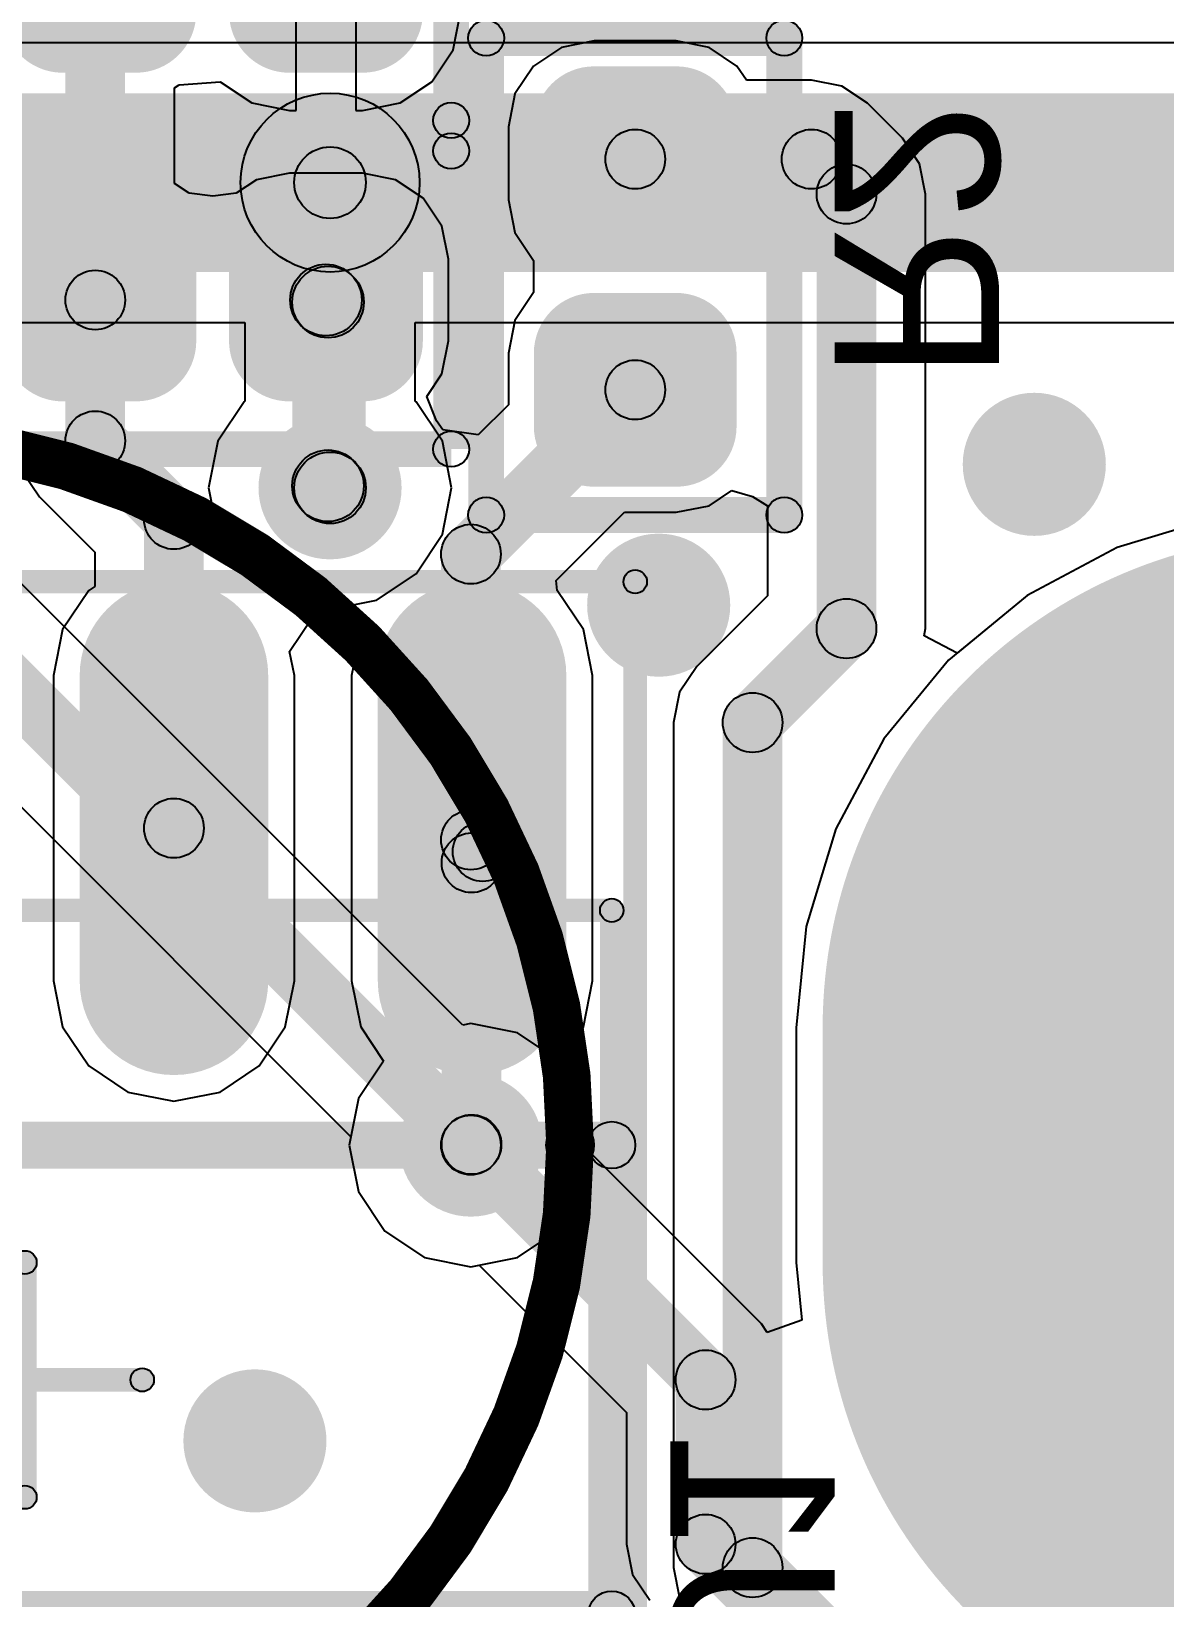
# Model space of a CAD drawing. Header units: millimetres. Extents: x -12 to 5350, y -10 to 5375.
# Drawn here: x 0.73 to 5.56, y -1.93 to 4.74 of the extents above; entities that cross this region are included whole.
import ezdxf

# ---------------------------------------------------------------- set-up
doc = ezdxf.new("R2010")
doc.units = ezdxf.units.MM
for name, color, linetype in [('BottomLayer', 5, 'Continuous'), ('BottomOverlay', 54, 'Continuous'), ('BottomPaste', 16, 'Continuous'), ('BottomSolder', 6, 'Continuous'), ('Mechanical13', 56, 'Continuous'), ('Mechanical15', 56, 'Continuous'), ('MultiLayer', 9, 'Continuous'), ('TopLayer', 1, 'Continuous'), ('TopOverlay', 2, 'Continuous'), ('TopSolder', 216, 'Continuous'), ('ViaHoleLayer', 16, 'Continuous')]:
    doc.layers.add(name, color=color, linetype=linetype)

# ---------------------------------------------------------------- blocks, each defined once
blk = doc.blocks.new('C0402_B_111')
at = {"layer": 'BottomLayer'}
h = blk.add_hatch(color=5, dxfattribs=at)
edge = h.paths.add_edge_path()
edge.add_arc((-0.6382, 0.1746), 0.1556, 90, 180)
edge.add_line((-0.7938, 0.1746), (-0.7938, -0.1746))
edge.add_arc((-0.6382, -0.1746), 0.1556, 180, 270)
edge.add_line((-0.6382, -0.3302), (-0.327, -0.3302))
edge.add_arc((-0.327, -0.1746), 0.1556, 270, 360)
edge.add_line((-0.1714, -0.1746), (-0.1714, 0.1746))
edge.add_arc((-0.327, 0.1746), 0.1556, 0, 90)
edge.add_line((-0.327, 0.3302), (-0.6382, 0.3302))
h = blk.add_hatch(color=5, dxfattribs=at)
edge = h.paths.add_edge_path()
edge.add_arc((0.327, 0.1746), 0.1556, 90, 180)
edge.add_line((0.1714, 0.1746), (0.1714, -0.1746))
edge.add_arc((0.327, -0.1746), 0.1556, 180, 270)
edge.add_line((0.327, -0.3302), (0.6382, -0.3302))
edge.add_arc((0.6382, -0.1746), 0.1556, 270, 360)
edge.add_line((0.7938, -0.1746), (0.7938, 0.1746))
edge.add_arc((0.6382, 0.1746), 0.1556, 0, 90)
edge.add_line((0.6382, 0.3302), (0.327, 0.3302))
at = {"layer": 'BottomOverlay'}
h = blk.add_hatch(color=54, dxfattribs=at)
edge = h.paths.add_edge_path()
edge.add_arc((-1.016, 0.635), 0.0762, 0, 360)
h = blk.add_hatch(color=54, dxfattribs=at)
edge = h.paths.add_edge_path()
edge.add_arc((-1.016, 0.635), 0.0762, 0, 360)
for points in [[(-1.016, 0.5588), (-1.016, 0.7112), (1.016, 0.7112), (1.016, 0.5588)], [(-0.9398, -0.635), (-1.0922, -0.635), (-1.0922, 0.635), (-0.9398, 0.635)], [(1.0922, -0.635), (0.9398, -0.635), (0.9398, 0.635), (1.0922, 0.635)], [(-1.016, -0.7112), (-1.016, -0.5588), (1.016, -0.5588), (1.016, -0.7112)]]:
    blk.add_hatch(color=54, dxfattribs=at).paths.add_polyline_path(points)
h = blk.add_hatch(color=54, dxfattribs=at)
edge = h.paths.add_edge_path()
edge.add_arc((1.016, 0.635), 0.0762, 0, 360)
h = blk.add_hatch(color=54, dxfattribs=at)
edge = h.paths.add_edge_path()
edge.add_arc((1.016, 0.635), 0.0762, 0, 360)
h = blk.add_hatch(color=54, dxfattribs=at)
edge = h.paths.add_edge_path()
edge.add_arc((-1.016, -0.635), 0.0762, 0, 360)
h = blk.add_hatch(color=54, dxfattribs=at)
edge = h.paths.add_edge_path()
edge.add_arc((-1.016, -0.635), 0.0762, 0, 360)
h = blk.add_hatch(color=54, dxfattribs=at)
edge = h.paths.add_edge_path()
edge.add_arc((1.016, -0.635), 0.0762, 0, 360)
h = blk.add_hatch(color=54, dxfattribs=at)
edge = h.paths.add_edge_path()
edge.add_arc((1.016, -0.635), 0.0762, 0, 360)
at = {"layer": 'BottomPaste'}
h = blk.add_hatch(color=16, dxfattribs=at)
edge = h.paths.add_edge_path()
edge.add_arc((-0.6382, 0.1746), 0.1556, 90, 180)
edge.add_line((-0.7938, 0.1746), (-0.7938, -0.1746))
edge.add_arc((-0.6382, -0.1746), 0.1556, 180, 270)
edge.add_line((-0.6382, -0.3302), (-0.327, -0.3302))
edge.add_arc((-0.327, -0.1746), 0.1556, 270, 360)
edge.add_line((-0.1714, -0.1746), (-0.1714, 0.1746))
edge.add_arc((-0.327, 0.1746), 0.1556, 0, 90)
edge.add_line((-0.327, 0.3302), (-0.6382, 0.3302))
h = blk.add_hatch(color=16, dxfattribs=at)
edge = h.paths.add_edge_path()
edge.add_arc((0.327, 0.1746), 0.1556, 90, 180)
edge.add_line((0.1714, 0.1746), (0.1714, -0.1746))
edge.add_arc((0.327, -0.1746), 0.1556, 180, 270)
edge.add_line((0.327, -0.3302), (0.6382, -0.3302))
edge.add_arc((0.6382, -0.1746), 0.1556, 270, 360)
edge.add_line((0.7938, -0.1746), (0.7938, 0.1746))
edge.add_arc((0.6382, 0.1746), 0.1556, 0, 90)
edge.add_line((0.6382, 0.3302), (0.327, 0.3302))
at = {"layer": 'BottomSolder'}
h = blk.add_hatch(color=6, dxfattribs=at)
edge = h.paths.add_edge_path()
edge.add_arc((-0.6382, 0.1746), 0.2572, 90, 180)
edge.add_line((-0.8954, 0.1746), (-0.8954, -0.1746))
edge.add_arc((-0.6382, -0.1746), 0.2572, 180, 270)
edge.add_line((-0.6382, -0.4318), (-0.327, -0.4318))
edge.add_arc((-0.327, -0.1746), 0.2572, 270, 360)
edge.add_line((-0.0698, -0.1746), (-0.0699, 0.1746))
edge.add_arc((-0.327, 0.1746), 0.2572, 0, 90)
edge.add_line((-0.327, 0.4318), (-0.6382, 0.4318))
h = blk.add_hatch(color=6, dxfattribs=at)
edge = h.paths.add_edge_path()
edge.add_arc((0.327, 0.1746), 0.2572, 90, 180)
edge.add_line((0.0698, 0.1746), (0.0699, -0.1746))
edge.add_arc((0.327, -0.1746), 0.2572, 180, 270)
edge.add_line((0.327, -0.4318), (0.6382, -0.4318))
edge.add_arc((0.6382, -0.1746), 0.2572, 270, 360)
edge.add_line((0.8954, -0.1746), (0.8954, 0.1746))
edge.add_arc((0.6382, 0.1746), 0.2572, 0, 90)
edge.add_line((0.6382, 0.4318), (0.327, 0.4318))
at = {"layer": 'BottomOverlay'}
for centre in [(-1.016, 0.635), (-1.016, 0.635), (1.016, 0.635), (1.016, 0.635), (-1.016, -0.635), (-1.016, -0.635), (1.016, -0.635), (1.016, -0.635)]:
    blk.add_circle(centre, 0.0762, dxfattribs=at)
blk = doc.blocks.new('8S1_L_B_114')
at = {"layer": 'BottomLayer'}
h = blk.add_hatch(color=5, dxfattribs=at)
edge = h.paths.add_edge_path()
edge.add_arc((-3, 1.905), 0.3, 90, 270)
edge.add_line((-3, 1.605), (-1.7, 1.605))
edge.add_arc((-1.7, 1.905), 0.3, 270, 450)
edge.add_line((-1.7, 2.205), (-3, 2.205))
h = blk.add_hatch(color=5, dxfattribs=at)
edge = h.paths.add_edge_path()
edge.add_arc((-3, 0.635), 0.3, 90, 270)
edge.add_line((-3, 0.335), (-1.7, 0.335))
edge.add_arc((-1.7, 0.635), 0.3, 270, 450)
edge.add_line((-1.7, 0.935), (-3, 0.935))
at = {"layer": 'BottomOverlay'}
h = blk.add_hatch(color=54, dxfattribs=at)
edge = h.paths.add_edge_path()
edge.add_arc((-1, 2.5), 0.1, 0, 360)
h = blk.add_hatch(color=54, dxfattribs=at)
edge = h.paths.add_edge_path()
edge.add_arc((-1, 2.5), 0.1, 0, 360)
for points in [[(1, 2.6), (1, 2.4), (-1, 2.4), (-1, 2.6)], [(-0.9, -2.5), (-1.1, -2.5), (-1.1, 2.5), (-0.9, 2.5)], [(1.1, -2.5), (0.9, -2.5), (0.9, 2.5), (1.1, 2.5)]]:
    blk.add_hatch(color=54, dxfattribs=at).paths.add_polyline_path(points)
h = blk.add_hatch(color=54, dxfattribs=at)
edge = h.paths.add_edge_path()
edge.add_arc((1, 2.5), 0.1, 0, 360)
h = blk.add_hatch(color=54, dxfattribs=at)
edge = h.paths.add_edge_path()
edge.add_arc((1, 2.5), 0.1, 0, 360)
at = {"layer": 'BottomPaste'}
h = blk.add_hatch(color=16, dxfattribs=at)
edge = h.paths.add_edge_path()
edge.add_arc((-3, 1.905), 0.3, 90, 270)
edge.add_line((-3, 1.605), (-1.7, 1.605))
edge.add_arc((-1.7, 1.905), 0.3, 270, 450)
edge.add_line((-1.7, 2.205), (-3, 2.205))
h = blk.add_hatch(color=16, dxfattribs=at)
edge = h.paths.add_edge_path()
edge.add_arc((-3, 0.635), 0.3, 90, 270)
edge.add_line((-3, 0.335), (-1.7, 0.335))
edge.add_arc((-1.7, 0.635), 0.3, 270, 450)
edge.add_line((-1.7, 0.935), (-3, 0.935))
at = {"layer": 'BottomSolder'}
h = blk.add_hatch(color=6, dxfattribs=at)
edge = h.paths.add_edge_path()
edge.add_arc((-3, 1.905), 0.4016, 90, 270)
edge.add_line((-3, 1.5034), (-1.7, 1.5034))
edge.add_arc((-1.7, 1.905), 0.4016, 270, 450)
edge.add_line((-1.7, 2.3066), (-3, 2.3066))
h = blk.add_hatch(color=6, dxfattribs=at)
edge = h.paths.add_edge_path()
edge.add_arc((-3, 0.635), 0.4016, 90, 270)
edge.add_line((-3, 0.2334), (-1.7, 0.2334))
edge.add_arc((-1.7, 0.635), 0.4016, 270, 450)
edge.add_line((-1.7, 1.0366), (-3, 1.0366))
at = {"layer": 'Mechanical13'}
h = blk.add_hatch(color=56, dxfattribs=at)
edge = h.paths.add_edge_path()
edge.add_arc((-2, 2.5), 0.05, 0, 360)
h = blk.add_hatch(color=56, dxfattribs=at)
edge = h.paths.add_edge_path()
edge.add_arc((-2, 2.5), 0.05, 0, 360)
for points in [[(2, 2.55), (2, 2.45), (-2, 2.45), (-2, 2.55)], [(-1.95, -2.5), (-2.05, -2.5), (-2.05, 2.5), (-1.95, 2.5)]]:
    blk.add_hatch(color=56, dxfattribs=at).paths.add_polyline_path(points)
at = {"layer": 'Mechanical15'}
h = blk.add_hatch(color=56, dxfattribs=at)
edge = h.paths.add_edge_path()
edge.add_arc((-3.4, 2.6), 0.05, 0, 360)
h = blk.add_hatch(color=56, dxfattribs=at)
edge = h.paths.add_edge_path()
edge.add_arc((-3.4, 2.6), 0.05, 0, 360)
for points in [[(3.4, 2.65), (3.4, 2.55), (-3.4, 2.55), (-3.4, 2.65)], [(-3.35, -2.6), (-3.45, -2.6), (-3.45, 2.6), (-3.35, 2.6)], [(0.05, -0.5), (-0.05, -0.5), (-0.05, 0.5), (0.05, 0.5)], [(0.5, 0.05), (0.5, -0.05), (-0.5, -0.05), (-0.5, 0.05)]]:
    blk.add_hatch(color=56, dxfattribs=at).paths.add_polyline_path(points)
h = blk.add_hatch(color=56, dxfattribs=at)
edge = h.paths.add_edge_path()
edge.add_arc((0, 0.5), 0.05, 0, 360)
h = blk.add_hatch(color=56, dxfattribs=at)
edge = h.paths.add_edge_path()
edge.add_arc((-0.5, 0), 0.05, 0, 360)
h = blk.add_hatch(color=56, dxfattribs=at)
edge = h.paths.add_edge_path()
edge.add_arc((0.5, 0), 0.05, 0, 360)
at = {"layer": 'BottomOverlay'}
for centre in [(-1, 2.5), (-1, 2.5), (1, 2.5), (1, 2.5)]:
    blk.add_circle(centre, 0.1, dxfattribs=at)
at = {"layer": 'Mechanical13'}
blk.add_circle((-2, 2.5), 0.05, dxfattribs=at)
blk.add_circle((-2, 2.5), 0.05, dxfattribs=at)
at = {"layer": 'Mechanical15'}
for centre in [(-3.4, 2.6), (-3.4, 2.6), (0, 0.5), (-0.5, 0), (0.5, 0)]:
    blk.add_circle(centre, 0.05, dxfattribs=at)
blk = doc.blocks.new('R_____E_______115')
at = {"layer": 'BottomLayer'}
h = blk.add_hatch(color=5, dxfattribs=at)
edge = h.paths.add_edge_path()
edge.add_arc((-6.2, -0.5), 2, 180, 360)
edge.add_line((-4.2, -0.5), (-4.2, 0.5))
edge.add_arc((-6.2, 0.5), 2, 0, 180)
edge.add_line((-8.2, 0.5), (-8.2, -0.5))
at = {"layer": 'BottomSolder'}
h = blk.add_hatch(color=6, dxfattribs=at)
edge = h.paths.add_edge_path()
edge.add_arc((-6.2, -0.5), 2.1016, 180, 360)
edge.add_line((-4.0984, -0.5), (-4.0984, 0.5))
edge.add_arc((-6.2, 0.5), 2.1016, 0, 180)
edge.add_line((-8.3016, 0.5), (-8.3016, -0.5))
at = {"layer": 'MultiLayer'}
h = blk.add_hatch(color=9, dxfattribs=at)
edge = h.paths.add_edge_path()
edge.add_arc((-6.2, -0.5), 2, 180, 360)
edge.add_line((-4.2, -0.5), (-4.2, 0.5))
edge.add_arc((-6.2, 0.5), 2, 0, 180)
edge.add_line((-8.2, 0.5), (-8.2, -0.5))
at = {"layer": 'TopLayer'}
h = blk.add_hatch(color=1, dxfattribs=at)
edge = h.paths.add_edge_path()
edge.add_arc((-6.2, -0.5), 2, 180, 360)
edge.add_line((-4.2, -0.5), (-4.2, 0.5))
edge.add_arc((-6.2, 0.5), 2, 0, 180)
edge.add_line((-8.2, 0.5), (-8.2, -0.5))
at = {"layer": 'TopOverlay'}
h = blk.add_hatch(color=2, dxfattribs=at)
edge = h.paths.add_edge_path()
edge.add_arc((-3.0226, 0), 0.1016, 0, 360)
at = {"layer": 'TopSolder'}
h = blk.add_hatch(color=216, dxfattribs=at)
edge = h.paths.add_edge_path()
edge.add_arc((-6.2, -0.5), 2.1016, 180, 360)
edge.add_line((-4.0984, -0.5), (-4.0984, 0.5))
edge.add_arc((-6.2, 0.5), 2.1016, 0, 180)
edge.add_line((-8.3016, 0.5), (-8.3016, -0.5))
at = {"layer": 'TopOverlay', "const_width": 0.2032}
blk.add_lwpolyline([(3.0226, 0, 1), (-3.0226, 0, 1)], format="xyb", close=True, dxfattribs=at)
at = {"layer": 'TopOverlay'}
blk.add_circle((-3.0226, 0), 0.1016, dxfattribs=at)
blk = doc.blocks.new('R0402_B_116')
at = {"layer": 'BottomLayer'}
h = blk.add_hatch(color=5, dxfattribs=at)
edge = h.paths.add_edge_path()
edge.add_arc((-0.6382, 0.1746), 0.1556, 90, 180)
edge.add_line((-0.7938, 0.1746), (-0.7938, -0.1746))
edge.add_arc((-0.6382, -0.1746), 0.1556, 180, 270)
edge.add_line((-0.6382, -0.3302), (-0.327, -0.3302))
edge.add_arc((-0.327, -0.1746), 0.1556, 270, 360)
edge.add_line((-0.1714, -0.1746), (-0.1714, 0.1746))
edge.add_arc((-0.327, 0.1746), 0.1556, 0, 90)
edge.add_line((-0.327, 0.3302), (-0.6382, 0.3302))
h = blk.add_hatch(color=5, dxfattribs=at)
edge = h.paths.add_edge_path()
edge.add_arc((0.327, 0.1746), 0.1556, 90, 180)
edge.add_line((0.1714, 0.1746), (0.1714, -0.1746))
edge.add_arc((0.327, -0.1746), 0.1556, 180, 270)
edge.add_line((0.327, -0.3302), (0.6382, -0.3302))
edge.add_arc((0.6382, -0.1746), 0.1556, 270, 360)
edge.add_line((0.7938, -0.1746), (0.7938, 0.1746))
edge.add_arc((0.6382, 0.1746), 0.1556, 0, 90)
edge.add_line((0.6382, 0.3302), (0.327, 0.3302))
at = {"layer": 'BottomOverlay'}
h = blk.add_hatch(color=54, dxfattribs=at)
edge = h.paths.add_edge_path()
edge.add_arc((-1.016, 0.635), 0.0762, 0, 360)
h = blk.add_hatch(color=54, dxfattribs=at)
edge = h.paths.add_edge_path()
edge.add_arc((-1.016, 0.635), 0.0762, 0, 360)
for points in [[(-1.016, 0.5588), (-1.016, 0.7112), (1.016, 0.7112), (1.016, 0.5588)], [(-0.9398, -0.635), (-1.0922, -0.635), (-1.0922, 0.635), (-0.9398, 0.635)], [(1.0922, -0.635), (0.9398, -0.635), (0.9398, 0.635), (1.0922, 0.635)], [(-1.016, -0.7112), (-1.016, -0.5588), (1.016, -0.5588), (1.016, -0.7112)]]:
    blk.add_hatch(color=54, dxfattribs=at).paths.add_polyline_path(points)
h = blk.add_hatch(color=54, dxfattribs=at)
edge = h.paths.add_edge_path()
edge.add_arc((1.016, 0.635), 0.0762, 0, 360)
h = blk.add_hatch(color=54, dxfattribs=at)
edge = h.paths.add_edge_path()
edge.add_arc((1.016, 0.635), 0.0762, 0, 360)
h = blk.add_hatch(color=54, dxfattribs=at)
edge = h.paths.add_edge_path()
edge.add_arc((-1.016, -0.635), 0.0762, 0, 360)
h = blk.add_hatch(color=54, dxfattribs=at)
edge = h.paths.add_edge_path()
edge.add_arc((-1.016, -0.635), 0.0762, 0, 360)
h = blk.add_hatch(color=54, dxfattribs=at)
edge = h.paths.add_edge_path()
edge.add_arc((1.016, -0.635), 0.0762, 0, 360)
h = blk.add_hatch(color=54, dxfattribs=at)
edge = h.paths.add_edge_path()
edge.add_arc((1.016, -0.635), 0.0762, 0, 360)
at = {"layer": 'BottomPaste'}
h = blk.add_hatch(color=16, dxfattribs=at)
edge = h.paths.add_edge_path()
edge.add_arc((-0.6382, 0.1746), 0.1556, 90, 180)
edge.add_line((-0.7938, 0.1746), (-0.7938, -0.1746))
edge.add_arc((-0.6382, -0.1746), 0.1556, 180, 270)
edge.add_line((-0.6382, -0.3302), (-0.327, -0.3302))
edge.add_arc((-0.327, -0.1746), 0.1556, 270, 360)
edge.add_line((-0.1714, -0.1746), (-0.1714, 0.1746))
edge.add_arc((-0.327, 0.1746), 0.1556, 0, 90)
edge.add_line((-0.327, 0.3302), (-0.6382, 0.3302))
h = blk.add_hatch(color=16, dxfattribs=at)
edge = h.paths.add_edge_path()
edge.add_arc((0.327, 0.1746), 0.1556, 90, 180)
edge.add_line((0.1714, 0.1746), (0.1714, -0.1746))
edge.add_arc((0.327, -0.1746), 0.1556, 180, 270)
edge.add_line((0.327, -0.3302), (0.6382, -0.3302))
edge.add_arc((0.6382, -0.1746), 0.1556, 270, 360)
edge.add_line((0.7938, -0.1746), (0.7938, 0.1746))
edge.add_arc((0.6382, 0.1746), 0.1556, 0, 90)
edge.add_line((0.6382, 0.3302), (0.327, 0.3302))
at = {"layer": 'BottomSolder'}
h = blk.add_hatch(color=6, dxfattribs=at)
edge = h.paths.add_edge_path()
edge.add_arc((-0.6382, 0.1746), 0.2572, 90, 180)
edge.add_line((-0.8954, 0.1746), (-0.8954, -0.1746))
edge.add_arc((-0.6382, -0.1746), 0.2572, 180, 270)
edge.add_line((-0.6382, -0.4318), (-0.327, -0.4318))
edge.add_arc((-0.327, -0.1746), 0.2572, 270, 360)
edge.add_line((-0.0698, -0.1746), (-0.0699, 0.1746))
edge.add_arc((-0.327, 0.1746), 0.2572, 0, 90)
edge.add_line((-0.327, 0.4318), (-0.6382, 0.4318))
h = blk.add_hatch(color=6, dxfattribs=at)
edge = h.paths.add_edge_path()
edge.add_arc((0.327, 0.1746), 0.2572, 90, 180)
edge.add_line((0.0698, 0.1746), (0.0699, -0.1746))
edge.add_arc((0.327, -0.1746), 0.2572, 180, 270)
edge.add_line((0.327, -0.4318), (0.6382, -0.4318))
edge.add_arc((0.6382, -0.1746), 0.2572, 270, 360)
edge.add_line((0.8954, -0.1746), (0.8954, 0.1746))
edge.add_arc((0.6382, 0.1746), 0.2572, 0, 90)
edge.add_line((0.6382, 0.4318), (0.327, 0.4318))
at = {"layer": 'BottomOverlay'}
for centre in [(-1.016, 0.635), (-1.016, 0.635), (1.016, 0.635), (1.016, 0.635), (-1.016, -0.635), (-1.016, -0.635), (1.016, -0.635), (1.016, -0.635)]:
    blk.add_circle(centre, 0.0762, dxfattribs=at)
blk = doc.blocks.new('R0402_B_118')
at = {"layer": 'BottomLayer'}
h = blk.add_hatch(color=5, dxfattribs=at)
edge = h.paths.add_edge_path()
edge.add_arc((-0.6382, 0.1746), 0.1556, 90, 180)
edge.add_line((-0.7938, 0.1746), (-0.7938, -0.1746))
edge.add_arc((-0.6382, -0.1746), 0.1556, 180, 270)
edge.add_line((-0.6382, -0.3302), (-0.327, -0.3302))
edge.add_arc((-0.327, -0.1746), 0.1556, 270, 360)
edge.add_line((-0.1714, -0.1746), (-0.1714, 0.1746))
edge.add_arc((-0.327, 0.1746), 0.1556, 0, 90)
edge.add_line((-0.327, 0.3302), (-0.6382, 0.3302))
h = blk.add_hatch(color=5, dxfattribs=at)
edge = h.paths.add_edge_path()
edge.add_arc((0.327, 0.1746), 0.1556, 90, 180)
edge.add_line((0.1715, 0.1746), (0.1715, -0.1746))
edge.add_arc((0.327, -0.1746), 0.1556, 180, 270)
edge.add_line((0.327, -0.3302), (0.6382, -0.3302))
edge.add_arc((0.6382, -0.1746), 0.1556, 270, 360)
edge.add_line((0.7938, -0.1746), (0.7938, 0.1746))
edge.add_arc((0.6382, 0.1746), 0.1556, 0, 90)
edge.add_line((0.6382, 0.3302), (0.327, 0.3302))
at = {"layer": 'BottomOverlay'}
h = blk.add_hatch(color=54, dxfattribs=at)
edge = h.paths.add_edge_path()
edge.add_arc((-1.016, 0.635), 0.0762, 0, 360)
h = blk.add_hatch(color=54, dxfattribs=at)
edge = h.paths.add_edge_path()
edge.add_arc((-1.016, 0.635), 0.0762, 0, 360)
for points in [[(-1.016, 0.5588), (-1.016, 0.7112), (1.016, 0.7112), (1.016, 0.5588)], [(-1.0922, 0.635), (-0.9398, 0.635), (-0.9398, -0.635), (-1.0922, -0.635)], [(0.9398, 0.635), (1.0922, 0.635), (1.0922, -0.635), (0.9398, -0.635)], [(-1.016, -0.7112), (-1.016, -0.5588), (1.016, -0.5588), (1.016, -0.7112)]]:
    blk.add_hatch(color=54, dxfattribs=at).paths.add_polyline_path(points)
h = blk.add_hatch(color=54, dxfattribs=at)
edge = h.paths.add_edge_path()
edge.add_arc((1.016, 0.635), 0.0762, 0, 360)
h = blk.add_hatch(color=54, dxfattribs=at)
edge = h.paths.add_edge_path()
edge.add_arc((1.016, 0.635), 0.0762, 0, 360)
h = blk.add_hatch(color=54, dxfattribs=at)
edge = h.paths.add_edge_path()
edge.add_arc((-1.016, -0.635), 0.0762, 0, 360)
h = blk.add_hatch(color=54, dxfattribs=at)
edge = h.paths.add_edge_path()
edge.add_arc((-1.016, -0.635), 0.0762, 0, 360)
h = blk.add_hatch(color=54, dxfattribs=at)
edge = h.paths.add_edge_path()
edge.add_arc((1.016, -0.635), 0.0762, 0, 360)
h = blk.add_hatch(color=54, dxfattribs=at)
edge = h.paths.add_edge_path()
edge.add_arc((1.016, -0.635), 0.0762, 0, 360)
at = {"layer": 'BottomPaste'}
h = blk.add_hatch(color=16, dxfattribs=at)
edge = h.paths.add_edge_path()
edge.add_arc((-0.6382, 0.1746), 0.1556, 90, 180)
edge.add_line((-0.7938, 0.1746), (-0.7938, -0.1746))
edge.add_arc((-0.6382, -0.1746), 0.1556, 180, 270)
edge.add_line((-0.6382, -0.3302), (-0.327, -0.3302))
edge.add_arc((-0.327, -0.1746), 0.1556, 270, 360)
edge.add_line((-0.1714, -0.1746), (-0.1714, 0.1746))
edge.add_arc((-0.327, 0.1746), 0.1556, 0, 90)
edge.add_line((-0.327, 0.3302), (-0.6382, 0.3302))
h = blk.add_hatch(color=16, dxfattribs=at)
edge = h.paths.add_edge_path()
edge.add_arc((0.327, 0.1746), 0.1556, 90, 180)
edge.add_line((0.1715, 0.1746), (0.1715, -0.1746))
edge.add_arc((0.327, -0.1746), 0.1556, 180, 270)
edge.add_line((0.327, -0.3302), (0.6382, -0.3302))
edge.add_arc((0.6382, -0.1746), 0.1556, 270, 360)
edge.add_line((0.7938, -0.1746), (0.7938, 0.1746))
edge.add_arc((0.6382, 0.1746), 0.1556, 0, 90)
edge.add_line((0.6382, 0.3302), (0.327, 0.3302))
at = {"layer": 'BottomSolder'}
h = blk.add_hatch(color=6, dxfattribs=at)
edge = h.paths.add_edge_path()
edge.add_arc((-0.6382, 0.1746), 0.2572, 90, 180)
edge.add_line((-0.8954, 0.1746), (-0.8954, -0.1746))
edge.add_arc((-0.6382, -0.1746), 0.2572, 180, 270)
edge.add_line((-0.6382, -0.4318), (-0.327, -0.4318))
edge.add_arc((-0.327, -0.1746), 0.2572, 270, 360)
edge.add_line((-0.0698, -0.1746), (-0.0698, 0.1746))
edge.add_arc((-0.327, 0.1746), 0.2572, 0, 90)
edge.add_line((-0.327, 0.4318), (-0.6382, 0.4318))
h = blk.add_hatch(color=6, dxfattribs=at)
edge = h.paths.add_edge_path()
edge.add_arc((0.327, 0.1746), 0.2572, 90, 180)
edge.add_line((0.0699, 0.1746), (0.0699, -0.1746))
edge.add_arc((0.327, -0.1746), 0.2572, 180, 270)
edge.add_line((0.327, -0.4318), (0.6382, -0.4318))
edge.add_arc((0.6382, -0.1746), 0.2572, 270, 360)
edge.add_line((0.8954, -0.1746), (0.8954, 0.1746))
edge.add_arc((0.6382, 0.1746), 0.2572, 0, 90)
edge.add_line((0.6382, 0.4318), (0.327, 0.4318))
at = {"layer": 'BottomOverlay'}
for centre in [(-1.016, 0.635), (-1.016, 0.635), (1.016, 0.635), (1.016, 0.635), (-1.016, -0.635), (-1.016, -0.635), (1.016, -0.635), (1.016, -0.635)]:
    blk.add_circle(centre, 0.0762, dxfattribs=at)

msp = doc.modelspace()

# ---------------------------------------------------------------- hatches: boundary and pattern name
at = {"layer": 'BottomLayer'}
for points in [[(1.127, 3.6), (0.873, 3.6), (0.873, 5), (1.127, 5)], [(3.3, 4.073), (3.3, 4.327), (4.0512, 4.327), (4.0512, 4.073)], [(3.9614, 4.1102), (4.141, 4.2898), (4.2898, 4.141), (4.1102, 3.9614)], [(4.327, 2.2), (4.073, 2.2), (4.073, 4.0512), (4.327, 4.0512)], [(1.8748, 3.4922), (2.0904, 3.7078), (2.0991, 3.6991), (1.8835, 3.4835)], [(1.127, 3), (0.873, 3), (0.873, 3.6), (1.127, 3.6)], [(2.1437, 2.8087), (1.8389, 2.8087), (1.8389, 3.5913), (2.1437, 3.5913)], [(2.6898, 2.4276), (2.5102, 2.6072), (3.2102, 3.3072), (3.3898, 3.1276)], [(0.9102, 2.9102), (1.0898, 3.0898), (1.4248, 2.7548), (1.2452, 2.5752)], [(1.8835, 2.7009), (2.0991, 2.9165), (2.1078, 2.9078), (1.8922, 2.6922)], [(1.462, 1.35), (1.208, 1.35), (1.208, 2.665), (1.462, 2.665)], [(2.727, 1.3), (2.473, 1.3), (2.473, 2.5174), (2.727, 2.5174)], [(3.8898, 1.7102), (3.7102, 1.8898), (4.1102, 2.2898), (4.2898, 2.1102)], [(3.927, -1.8), (3.673, -1.8), (3.673, 1.8), (3.927, 1.8)], [(2.6923, 1.1127), (2.5127, 1.2923), (2.5602, 1.3398), (2.7398, 1.1602)], [(2.7295, 0.0025), (2.4755, 0.0025), (2.4755, 1.2025), (2.7295, 1.2025)], [(2.6898, -0.0898), (2.5102, 0.0898), (2.5127, 0.0923), (2.6923, -0.0873)], [(3.7102, -1.8898), (3.8898, -1.7102), (6.3898, -4.2102), (6.2102, -4.3898)]]:
    msp.add_hatch(color=5, dxfattribs=at).paths.add_polyline_path(points)
h = msp.add_hatch(color=5, dxfattribs=at)
edge = h.paths.add_edge_path()
edge.add_arc((3.3, 4.2), 0.127, 0, 360)
h = msp.add_hatch(color=5, dxfattribs=at)
edge = h.paths.add_edge_path()
edge.add_arc((4.0512, 4.2), 0.127, 0, 360)
h = msp.add_hatch(color=5, dxfattribs=at)
edge = h.paths.add_edge_path()
edge.add_arc((4.0512, 4.2), 0.127, 0, 360)
h = msp.add_hatch(color=5, dxfattribs=at)
edge = h.paths.add_edge_path()
edge.add_arc((4.2, 4.0512), 0.127, 0, 360)
h = msp.add_hatch(color=5, dxfattribs=at)
edge = h.paths.add_edge_path()
edge.add_arc((4.2, 4.0512), 0.127, 0, 360)
h = msp.add_hatch(color=5, dxfattribs=at)
edge = h.paths.add_edge_path()
edge.add_arc((1.9826, 3.6), 0.1524, 0, 360)
h = msp.add_hatch(color=5, dxfattribs=at)
edge = h.paths.add_edge_path()
edge.add_arc((1.9913, 3.5913), 0.1524, 0, 360)
h = msp.add_hatch(color=5, dxfattribs=at)
edge = h.paths.add_edge_path()
edge.add_arc((1.9913, 3.5913), 0.1524, 0, 360)
h = msp.add_hatch(color=5, dxfattribs=at)
edge = h.paths.add_edge_path()
edge.add_arc((1, 3.6), 0.127, 0, 360)
h = msp.add_hatch(color=5, dxfattribs=at)
edge = h.paths.add_edge_path()
edge.add_arc((1, 3.6), 0.127, 0, 360)
h = msp.add_hatch(color=5, dxfattribs=at)
edge = h.paths.add_edge_path()
edge.add_arc((3.3, 3.2174), 0.127, 0, 360)
h = msp.add_hatch(color=5, dxfattribs=at)
edge = h.paths.add_edge_path()
edge.add_arc((5, 2.9), 0.3048, 0, 360)
h = msp.add_hatch(color=5, dxfattribs=at)
edge = h.paths.add_edge_path()
edge.add_arc((1, 3), 0.127, 0, 360)
h = msp.add_hatch(color=5, dxfattribs=at)
edge = h.paths.add_edge_path()
edge.add_arc((1, 3), 0.127, 0, 360)
h = msp.add_hatch(color=5, dxfattribs=at)
edge = h.paths.add_edge_path()
edge.add_arc((2, 2.8), 0.3048, 0, 360)
h = msp.add_hatch(color=5, dxfattribs=at)
edge = h.paths.add_edge_path()
edge.add_arc((1.9913, 2.8087), 0.1524, 0, 360)
h = msp.add_hatch(color=5, dxfattribs=at)
edge = h.paths.add_edge_path()
edge.add_arc((1.9913, 2.8087), 0.1524, 0, 360)
h = msp.add_hatch(color=5, dxfattribs=at)
edge = h.paths.add_edge_path()
edge.add_arc((2, 2.8), 0.1524, 0, 360)
h = msp.add_hatch(color=5, dxfattribs=at)
edge = h.paths.add_edge_path()
edge.add_arc((1.335, 2.665), 0.127, 0, 360)
h = msp.add_hatch(color=5, dxfattribs=at)
edge = h.paths.add_edge_path()
edge.add_arc((1.335, 2.665), 0.127, 0, 360)
h = msp.add_hatch(color=5, dxfattribs=at)
edge = h.paths.add_edge_path()
edge.add_arc((2.6, 2.5174), 0.127, 0, 360)
h = msp.add_hatch(color=5, dxfattribs=at)
edge = h.paths.add_edge_path()
edge.add_arc((2.6, 2.5174), 0.127, 0, 360)
h = msp.add_hatch(color=5, dxfattribs=at)
edge = h.paths.add_edge_path()
edge.add_arc((3.4, 2.3), 0.3048, 0, 360)
h = msp.add_hatch(color=5, dxfattribs=at)
edge = h.paths.add_edge_path()
edge.add_arc((4.2, 2.2), 0.127, 0, 360)
h = msp.add_hatch(color=5, dxfattribs=at)
edge = h.paths.add_edge_path()
edge.add_arc((4.2, 2.2), 0.127, 0, 360)
h = msp.add_hatch(color=5, dxfattribs=at)
edge = h.paths.add_edge_path()
edge.add_arc((3.8, 1.8), 0.127, 0, 360)
h = msp.add_hatch(color=5, dxfattribs=at)
edge = h.paths.add_edge_path()
edge.add_arc((3.8, 1.8), 0.127, 0, 360)
h = msp.add_hatch(color=5, dxfattribs=at)
edge = h.paths.add_edge_path()
edge.add_arc((1.335, 1.35), 0.127, 0, 360)
h = msp.add_hatch(color=5, dxfattribs=at)
edge = h.paths.add_edge_path()
edge.add_arc((2.6, 1.3), 0.127, 0, 360)
h = msp.add_hatch(color=5, dxfattribs=at)
edge = h.paths.add_edge_path()
edge.add_arc((2.65, 1.25), 0.127, 0, 360)
h = msp.add_hatch(color=5, dxfattribs=at)
edge = h.paths.add_edge_path()
edge.add_arc((2.6025, 1.2025), 0.127, 0, 360)
h = msp.add_hatch(color=5, dxfattribs=at)
edge = h.paths.add_edge_path()
edge.add_arc((2.6025, 1.2025), 0.127, 0, 360)
h = msp.add_hatch(color=5, dxfattribs=at)
edge = h.paths.add_edge_path()
edge.add_arc((2.6, 0), 0.3048, 0, 360)
h = msp.add_hatch(color=5, dxfattribs=at)
edge = h.paths.add_edge_path()
edge.add_arc((2.6, 0), 0.127, 0, 360)
h = msp.add_hatch(color=5, dxfattribs=at)
edge = h.paths.add_edge_path()
edge.add_arc((2.6025, 0.0025), 0.127, 0, 360)
h = msp.add_hatch(color=5, dxfattribs=at)
edge = h.paths.add_edge_path()
edge.add_arc((2.6025, 0.0025), 0.127, 0, 360)
h = msp.add_hatch(color=5, dxfattribs=at)
edge = h.paths.add_edge_path()
edge.add_arc((1.68, -1.26), 0.3048, 0, 360)
h = msp.add_hatch(color=5, dxfattribs=at)
edge = h.paths.add_edge_path()
edge.add_arc((3.8, -1.8), 0.127, 0, 360)
h = msp.add_hatch(color=5, dxfattribs=at)
edge = h.paths.add_edge_path()
edge.add_arc((3.8, -1.8), 0.127, 0, 360)
at = {"layer": 'BottomSolder'}
h = msp.add_hatch(color=6, dxfattribs=at)
edge = h.paths.add_edge_path()
edge.add_arc((5, 2.9), 0.0508, 0, 360)
h = msp.add_hatch(color=6, dxfattribs=at)
edge = h.paths.add_edge_path()
edge.add_arc((2, 2.8), 0.0508, 0, 360)
h = msp.add_hatch(color=6, dxfattribs=at)
edge = h.paths.add_edge_path()
edge.add_arc((3.4, 2.3), 0.0508, 0, 360)
h = msp.add_hatch(color=6, dxfattribs=at)
edge = h.paths.add_edge_path()
edge.add_arc((2.6, 0), 0.0508, 0, 360)
h = msp.add_hatch(color=6, dxfattribs=at)
edge = h.paths.add_edge_path()
edge.add_arc((1.68, -1.26), 0.0508, 0, 360)
at = {"layer": 'TopLayer'}
for points in [[(-4.1, 3.719), (-4.1, 4.481), (2, 4.481), (2, 3.719)], [(2, 3.719), (2, 4.481), (6.9, 4.481), (6.9, 3.719)], [(2.1524, 2.8), (1.8476, 2.8), (1.8476, 4.1), (2.1524, 4.1)], [(-0.7898, 3.2102), (-0.6102, 3.3898), (2.6898, 0.0898), (2.5102, -0.0898)], [(2.5102, -0.0898), (2.6898, 0.0898), (3.6898, -0.9102), (3.5102, -1.0898)], [(3.727, -1.7), (3.473, -1.7), (3.473, -1), (3.727, -1)], [(3.5102, -1.7898), (3.6898, -1.6102), (4.8898, -2.8102), (4.7102, -2.9898)]]:
    msp.add_hatch(color=1, dxfattribs=at).paths.add_polyline_path(points)
h = msp.add_hatch(color=1, dxfattribs=at)
edge = h.paths.add_edge_path()
edge.add_arc((2, 4.1), 0.381, 0, 360)
h = msp.add_hatch(color=1, dxfattribs=at)
edge = h.paths.add_edge_path()
edge.add_arc((2, 4.1), 0.381, 0, 360)
h = msp.add_hatch(color=1, dxfattribs=at)
edge = h.paths.add_edge_path()
edge.add_arc((2, 4.1), 0.1524, 0, 360)
h = msp.add_hatch(color=1, dxfattribs=at)
edge = h.paths.add_edge_path()
edge.add_arc((5, 2.9), 0.3048, 0, 360)
h = msp.add_hatch(color=1, dxfattribs=at)
edge = h.paths.add_edge_path()
edge.add_arc((2, 2.8), 0.3048, 0, 360)
h = msp.add_hatch(color=1, dxfattribs=at)
edge = h.paths.add_edge_path()
edge.add_arc((2, 2.8), 0.1524, 0, 360)
h = msp.add_hatch(color=1, dxfattribs=at)
edge = h.paths.add_edge_path()
edge.add_arc((3.4, 2.3), 0.3048, 0, 360)
h = msp.add_hatch(color=1, dxfattribs=at)
edge = h.paths.add_edge_path()
edge.add_arc((2.6, 0), 0.3048, 0, 360)
h = msp.add_hatch(color=1, dxfattribs=at)
edge = h.paths.add_edge_path()
edge.add_arc((2.6, 0), 0.127, 0, 360)
h = msp.add_hatch(color=1, dxfattribs=at)
edge = h.paths.add_edge_path()
edge.add_arc((2.6, 0), 0.127, 0, 360)
h = msp.add_hatch(color=1, dxfattribs=at)
edge = h.paths.add_edge_path()
edge.add_arc((3.6, -1), 0.127, 0, 360)
h = msp.add_hatch(color=1, dxfattribs=at)
edge = h.paths.add_edge_path()
edge.add_arc((3.6, -1), 0.127, 0, 360)
h = msp.add_hatch(color=1, dxfattribs=at)
edge = h.paths.add_edge_path()
edge.add_arc((1.68, -1.26), 0.3048, 0, 360)
h = msp.add_hatch(color=1, dxfattribs=at)
edge = h.paths.add_edge_path()
edge.add_arc((3.6, -1.7), 0.127, 0, 360)
h = msp.add_hatch(color=1, dxfattribs=at)
edge = h.paths.add_edge_path()
edge.add_arc((3.6, -1.7), 0.127, 0, 360)
at = {"layer": 'TopSolder'}
h = msp.add_hatch(color=216, dxfattribs=at)
edge = h.paths.add_edge_path()
edge.add_arc((5, 2.9), 0.0508, 0, 360)
h = msp.add_hatch(color=216, dxfattribs=at)
edge = h.paths.add_edge_path()
edge.add_arc((2, 2.8), 0.0508, 0, 360)
h = msp.add_hatch(color=216, dxfattribs=at)
edge = h.paths.add_edge_path()
edge.add_arc((3.4, 2.3), 0.0508, 0, 360)
h = msp.add_hatch(color=216, dxfattribs=at)
edge = h.paths.add_edge_path()
edge.add_arc((2.6, 0), 0.0508, 0, 360)
h = msp.add_hatch(color=216, dxfattribs=at)
edge = h.paths.add_edge_path()
edge.add_arc((1.68, -1.26), 0.0508, 0, 360)
at = {"layer": 'ViaHoleLayer'}
h = msp.add_hatch(color=16, dxfattribs=at)
edge = h.paths.add_edge_path()
edge.add_arc((5, 2.9), 0.1524, 0, 360)
h = msp.add_hatch(color=16, dxfattribs=at)
edge = h.paths.add_edge_path()
edge.add_arc((2, 2.8), 0.1524, 0, 360)
h = msp.add_hatch(color=16, dxfattribs=at)
edge = h.paths.add_edge_path()
edge.add_arc((3.4, 2.3), 0.1524, 0, 360)
h = msp.add_hatch(color=16, dxfattribs=at)
edge = h.paths.add_edge_path()
edge.add_arc((2.6, 0), 0.1524, 0, 360)
h = msp.add_hatch(color=16, dxfattribs=at)
edge = h.paths.add_edge_path()
edge.add_arc((1.68, -1.26), 0.1524, 0, 360)

# ---------------------------------------------------------------- linework, layer by layer
at = {"layer": 'BottomLayer'}
for p, q in [((1.8556, 4.4078), (1.8556, 5)), ((2.1096, 4.873), (2.1096, 4.4078)), ((2.524, 4.6656), (2.5558, 4.8254)), ((2.9854, 4.6761), (2.8667, 4.5968)), ((3.1254, 4.704), (2.9854, 4.6761)), ((3.4746, 4.704), (3.1254, 4.704)), ((3.6146, 4.6761), (3.4746, 4.704)), ((3.7333, 4.5968), (3.6146, 4.6761)), ((2.4335, 4.5301), (2.524, 4.6656)), ((2.8667, 4.5968), (2.7874, 4.4782)), ((3.7735, 4.5367), (3.7333, 4.5968)), ((1.3367, 4.5033), (1.3572, 4.517)), ((1.3367, 4.0967), (1.3367, 4.5033)), ((1.3572, 4.517), (1.5317, 4.5301)), ((1.5317, 4.5301), (1.6672, 4.4396)), ((2.298, 4.4396), (2.4335, 4.5301)), ((2.7874, 4.4782), (2.7596, 4.3382)), ((4.0512, 4.5367), (3.7735, 4.5367)), ((4.18, 4.511), (4.0512, 4.5367)), ((4.2893, 4.4381), (4.18, 4.511)), ((1.6672, 4.4396), (1.827, 4.4078)), ((1.827, 4.4078), (1.8556, 4.4078)), ((2.1096, 4.4078), (2.1382, 4.4078)), ((2.1382, 4.4078), (2.298, 4.4396)), ((4.4381, 4.2893), (4.2893, 4.4381)), ((2.7596, 4.3382), (2.7596, 4.027)), ((4.511, 4.18), (4.4381, 4.2893)), ((1.827, 4.1404), (1.687, 4.1126)), ((2.1382, 4.1404), (1.827, 4.1404)), ((2.2782, 4.1126), (2.1382, 4.1404)), ((4.5367, 4.0512), (4.511, 4.18)), ((1.3994, 4.0548), (1.3367, 4.0967)), ((1.687, 4.1126), (1.6006, 4.0548)), ((2.3968, 4.0333), (2.2782, 4.1126)), ((1.5, 4.042), (1.3994, 4.0548)), ((1.6006, 4.0548), (1.5, 4.042)), ((2.4761, 3.9146), (2.3968, 4.0333)), ((2.7596, 4.027), (2.7874, 3.887)), ((4.5367, 2.2), (4.5367, 4.0512)), ((2.504, 3.7746), (2.4761, 3.9146)), ((2.7874, 3.887), (2.8667, 3.7684)), ((2.504, 3.4254), (2.504, 3.7746)), ((2.8667, 3.7684), (2.8667, 3.6316)), ((2.8667, 3.6316), (2.7874, 3.513)), ((2.7874, 3.513), (2.7596, 3.373)), ((2.4761, 3.2854), (2.504, 3.4254)), ((2.7596, 3.373), (2.7596, 3.1531)), ((2.4119, 3.1893), (2.4761, 3.2854)), ((2.4535, 3.0855), (2.4119, 3.1893)), ((2.7596, 3.1531), (2.6315, 3.025)), ((2.4808, 3.0465), (2.4535, 3.0855)), ((2.6315, 3.025), (2.4808, 3.0465)), ((0.689, 2.8712), (0.7619, 2.7619)), ((0.7619, 2.7619), (0.9983, 2.5255)), ((3.6146, 2.7239), (3.7109, 2.7882)), ((3.7109, 2.7882), (3.7991, 2.7629)), ((3.7991, 2.7629), (3.8633, 2.7235)), ((2.9636, 2.4049), (3.2547, 2.696)), ((3.2547, 2.696), (3.4746, 2.696)), ((3.4746, 2.696), (3.6146, 2.7239)), ((3.8633, 2.7235), (3.8633, 2.3395)), ((5.7681, 2.6713), (5.3528, 2.5453)), ((5.3528, 2.5453), (4.97, 2.3408)), ((0.9983, 2.5255), (0.9983, 2.3802)), ((2.9678, 2.3628), (2.9636, 2.4049)), ((0.9722, 2.3628), (0.861, 2.1963)), ((0.9983, 2.3802), (0.9722, 2.3628)), ((3.079, 2.1963), (2.9678, 2.3628)), ((3.8633, 2.3395), (3.5619, 2.0381)), ((4.97, 2.3408), (4.6713, 2.0956)), ((1.8276, 2.103), (1.927, 2.25)), ((1.927, 2.25), (1.9674, 2.2577)), ((1.9674, 2.2577), (2.0178, 2.2485)), ((2.0178, 2.2485), (2.1139, 2.1104)), ((0.861, 2.1963), (0.8219, 2)), ((3.1181, 2), (3.079, 2.1963)), ((4.5306, 2.1697), (4.5367, 2.2)), ((4.6713, 2.0956), (4.5306, 2.1697)), ((1.8481, 2), (1.8276, 2.103)), ((2.1139, 2.1104), (2.0919, 2)), ((3.5619, 2.0381), (3.489, 1.9288)), ((0.8219, 2), (0.8219, 0.7)), ((1.8481, 0.7), (1.8481, 2)), ((2.0919, 2), (2.0919, 0.7)), ((3.1181, 0.7), (3.1181, 2)), ((3.489, 1.9288), (3.4633, 1.8)), ((3.4633, 1.8), (3.4633, -1.8)), ((0.8219, 0.7), (0.861, 0.5037)), ((1.809, 0.5037), (1.8481, 0.7)), ((2.0919, 0.7), (2.131, 0.5037)), ((3.079, 0.5037), (3.1181, 0.7)), ((0.861, 0.5037), (0.9722, 0.3372)), ((1.6978, 0.3372), (1.809, 0.5037)), ((2.131, 0.5037), (2.2283, 0.3581)), ((2.9767, 0.3506), (3.079, 0.5037)), ((0.9722, 0.3372), (1.1387, 0.226)), ((1.5313, 0.226), (1.6978, 0.3372)), ((2.2283, 0.3581), (2.1215, 0.1982)), ((3.0785, 0.1982), (2.9767, 0.3506)), ((1.1387, 0.226), (1.335, 0.1869)), ((1.335, 0.1869), (1.5313, 0.226)), ((2.1215, 0.1982), (2.082, 0)), ((3.118, 0), (3.0785, 0.1982)), ((2.082, 0), (2.1215, -0.1982)), ((3.0785, -0.1982), (3.118, 0)), ((2.1215, -0.1982), (2.2338, -0.3662)), ((2.9662, -0.3662), (3.0785, -0.1982)), ((2.2338, -0.3662), (2.4018, -0.4785)), ((2.7982, -0.4785), (2.9662, -0.3662)), ((2.4018, -0.4785), (2.6, -0.518)), ((2.6, -0.518), (2.7982, -0.4785)), ((3.4633, -1.8), (3.489, -1.9288))]:
    msp.add_line(p, q, dxfattribs=at)
for centre, radius in [((3.3, 4.2), 0.127), ((4.0512, 4.2), 0.127), ((4.0512, 4.2), 0.127), ((4.2, 4.0512), 0.127), ((4.2, 4.0512), 0.127), ((1.9826, 3.6), 0.1524), ((1.9913, 3.5913), 0.1524), ((1.9913, 3.5913), 0.1524), ((1, 3.6), 0.127), ((1, 3.6), 0.127), ((3.3, 3.2174), 0.127), ((1, 3), 0.127), ((1, 3), 0.127), ((1.9913, 2.8087), 0.1524), ((1.9913, 2.8087), 0.1524), ((2, 2.8), 0.1524), ((1.335, 2.665), 0.127), ((1.335, 2.665), 0.127), ((2.6, 2.5174), 0.127), ((2.6, 2.5174), 0.127), ((4.2, 2.2), 0.127), ((4.2, 2.2), 0.127), ((3.8, 1.8), 0.127), ((3.8, 1.8), 0.127), ((1.335, 1.35), 0.127), ((2.6, 1.3), 0.127), ((2.65, 1.25), 0.127), ((2.6025, 1.2025), 0.127), ((2.6025, 1.2025), 0.127), ((2.6, 0), 0.127), ((2.6025, 0.0025), 0.127), ((2.6025, 0.0025), 0.127), ((3.8, -1.8), 0.127), ((3.8, -1.8), 0.127)]:
    msp.add_circle(centre, radius, dxfattribs=at)
at = {"layer": 'TopLayer'}
for p, q in [((6.9, 4.6956), (-3.9698, 4.6956)), ((-0.2291, 3.5044), (1.6374, 3.5044)), ((1.6374, 3.5044), (1.6374, 3.1687)), ((2.3626, 3.1687), (2.3626, 3.5044)), ((2.3626, 3.5044), (6.6533, 3.5044)), ((2.5651, 0.511), (-0.2874, 3.3636)), ((1.6338, 3.1662), (1.5215, 2.9982)), ((1.6374, 3.1687), (1.6338, 3.1662)), ((2.3662, 3.1662), (2.3626, 3.1687)), ((2.4785, 2.9982), (2.3662, 3.1662)), ((-0.8395, 2.9633), (2.089, 0.0349)), ((1.5215, 2.9982), (1.482, 2.8)), ((2.518, 2.8), (2.4785, 2.9982)), ((1.482, 2.8), (1.5215, 2.6018)), ((2.4785, 2.6018), (2.518, 2.8)), ((5.7681, 2.6713), (5.3528, 2.5453)), ((1.5215, 2.6018), (1.6338, 2.4338)), ((2.3662, 2.4338), (2.4785, 2.6018)), ((5.3528, 2.5453), (4.97, 2.3408)), ((1.6338, 2.4338), (1.8018, 2.3215)), ((2.1982, 2.3215), (2.3662, 2.4338)), ((4.97, 2.3408), (4.6346, 2.0654)), ((1.8018, 2.3215), (2, 2.282)), ((2, 2.282), (2.1982, 2.3215)), ((4.6346, 2.0654), (4.3592, 1.73)), ((4.3592, 1.73), (4.1547, 1.3472)), ((4.1547, 1.3472), (4.0287, 0.9319)), ((4.0287, 0.9319), (3.9861, 0.5)), ((2.6, 0.518), (2.5651, 0.511)), ((2.7982, 0.4785), (2.6, 0.518)), ((2.9662, 0.3662), (2.7982, 0.4785)), ((3.9861, 0.5), (3.9861, -0.5)), ((3.0785, 0.1982), (2.9662, 0.3662)), ((3.118, 0), (3.0785, 0.1982)), ((2.089, 0.0349), (2.082, 0)), ((2.082, 0), (2.1215, -0.1982)), ((3.111, -0.0349), (3.118, 0)), ((3.8381, -0.7619), (3.111, -0.0349)), ((2.1215, -0.1982), (2.2338, -0.3662)), ((2.2338, -0.3662), (2.4018, -0.4785)), ((2.4018, -0.4785), (2.6, -0.518)), ((2.6, -0.518), (2.6349, -0.511)), ((2.6349, -0.511), (3.2633, -1.1395)), ((3.9861, -0.5), (4.0103, -0.7454)), ((3.8624, -0.7983), (3.8381, -0.7619)), ((4.0103, -0.7454), (3.8624, -0.7983)), ((3.2633, -1.1395), (3.2633, -1.7)), ((3.2633, -1.7), (3.289, -1.8288)), ((3.289, -1.8288), (3.3619, -1.9381))]:
    msp.add_line(p, q, dxfattribs=at)
for centre, radius in [((2, 4.1), 0.381), ((2, 4.1), 0.381), ((2, 4.1), 0.1524), ((2, 2.8), 0.1524), ((2.6, 0), 0.127), ((2.6, 0), 0.127), ((3.6, -1), 0.127), ((3.6, -1), 0.127), ((3.6, -1.7), 0.127), ((3.6, -1.7), 0.127)]:
    msp.add_circle(centre, radius, dxfattribs=at)

# ---------------------------------------------------------------- block references
for name, p, rotation in [('R_____E_______115', (0, 0), 180), ('C0402_B_111', (1.5, 5), 360), ('R0402_B_118', (3.3, 3.7), 90), ('R0402_B_116', (1.5, 3.6), 360), ('8S1_L_B_114', (0.7, -1), 270)]:
    msp.add_blockref(name, p, dxfattribs=dict(rotation=rotation))

# ---------------------------------------------------------------- texts
at = {"layer": 'BottomOverlay', "text_generation_flag": 2}
for s, p in [('R2', (4.1501, 3.2551)), ('U1', (3.4501, -2.4132))]:
    msp.add_text(s, height=0.7, rotation=270, dxfattribs=at).set_placement(p)

doc.saveas('drawing.dxf')
